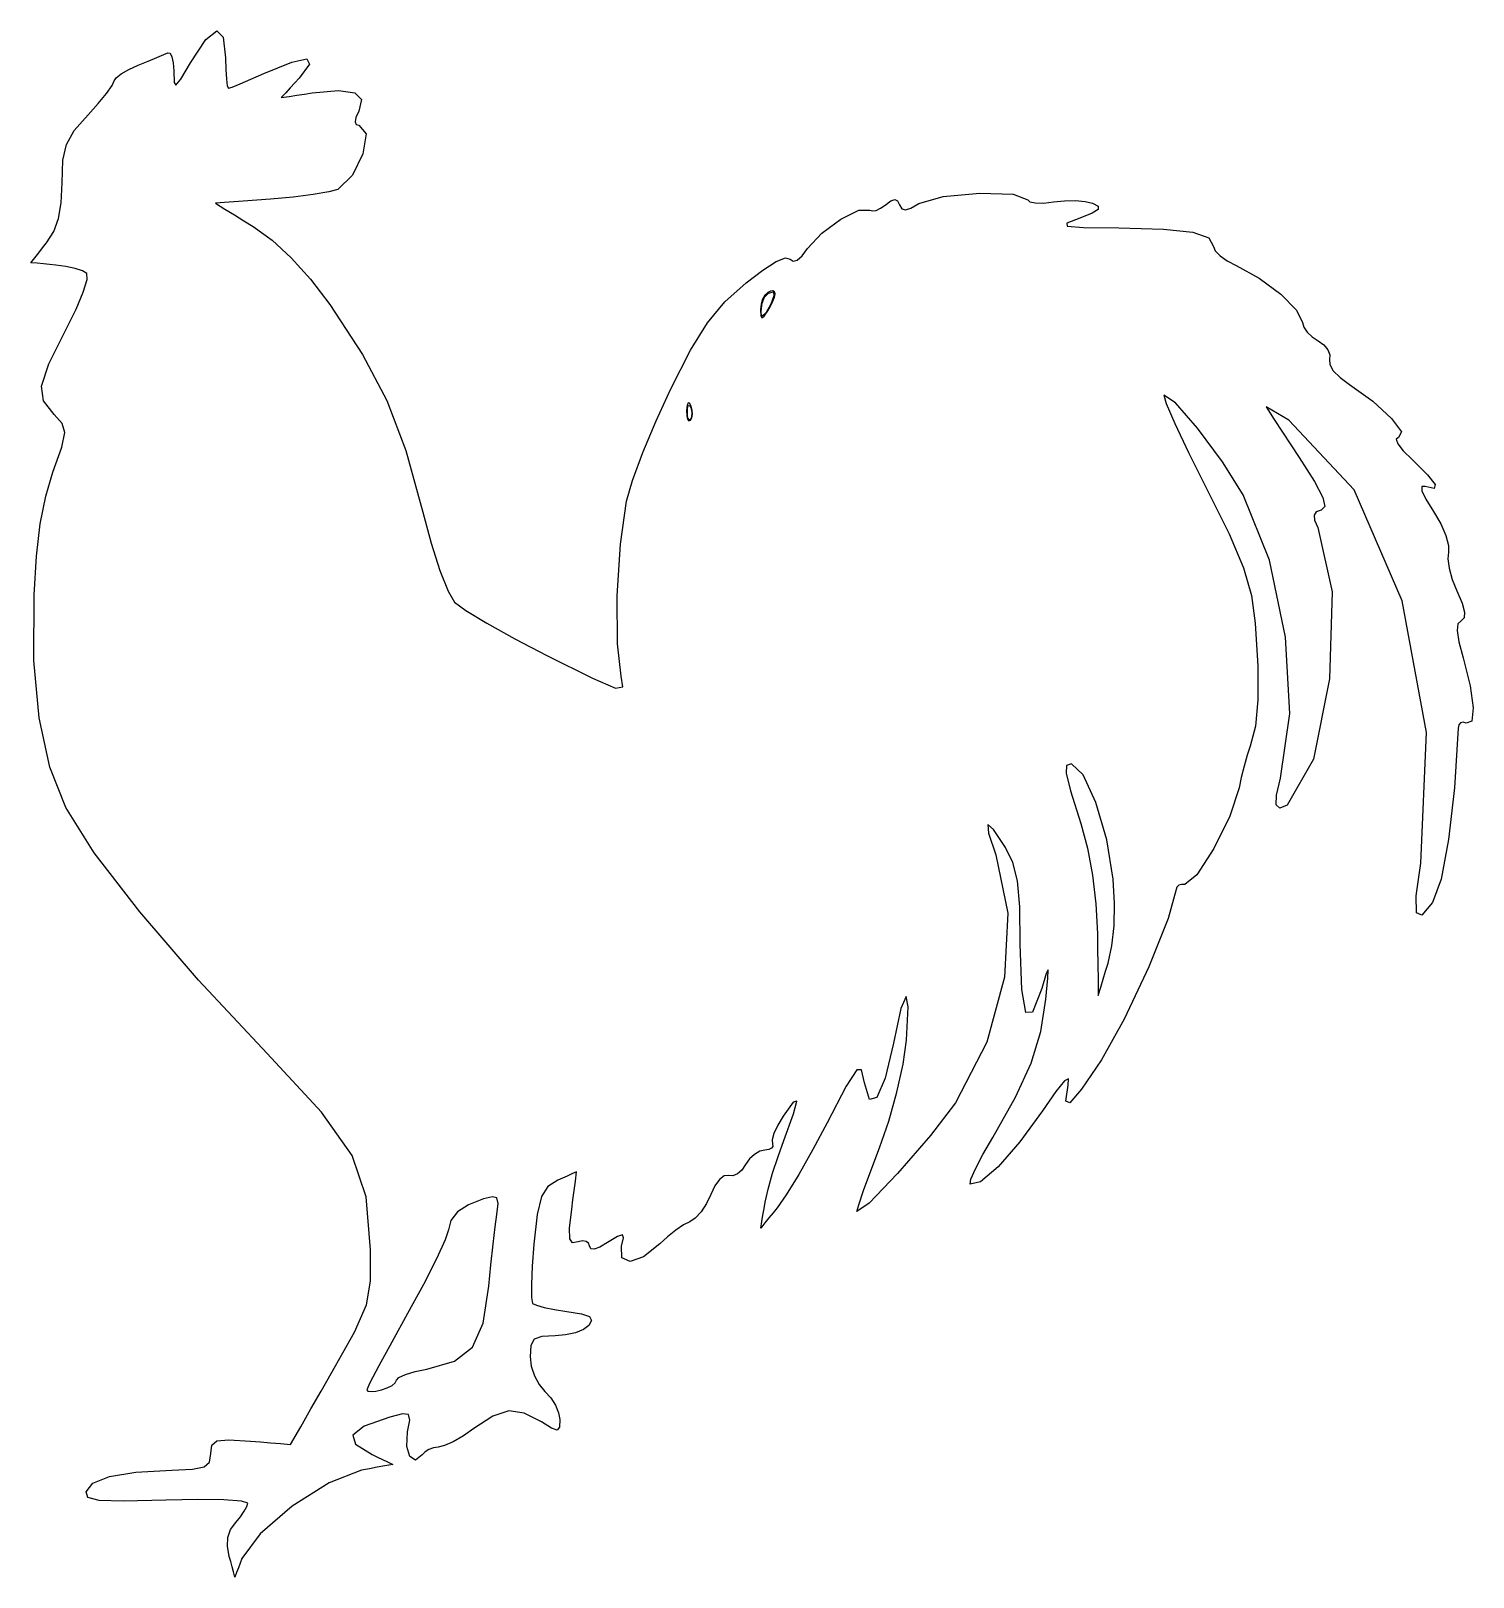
# Model space of a CAD drawing. Extents: x 47 to 184, y 61 to 208.
import ezdxf

# ---------------------------------------------------------------- set-up
doc = ezdxf.new("R2010")
doc.units = 0
doc.layers.add('Layer_1', color=7, linetype='CONTINUOUS')

msp = doc.modelspace()

# ---------------------------------------------------------------- linework, layer by layer
at = {"layer": 'Layer_1', "color": 7}
for points in [[(65.593081, 62.910192), (65.417965, 63.882829), (65.457922, 64.720586), (65.720674, 65.463778), (66.213936, 66.15272), (66.658978, 66.688177), (67.023429, 67.209851), (67.269682, 67.658014), (67.360123, 67.97294), (66.743865, 68.166841), (65.065938, 68.285473), (62.582608, 68.319433), (59.550139, 68.259331), (55.521016, 68.159701), (53.178766, 68.231797), (52.121161, 68.518013), (51.945972, 69.060743), (52.592893, 69.894286), (54.169807, 70.515666), (56.673657, 70.924115), (60.101393, 71.11886), (62.07101, 71.210991), (63.194734, 71.441223), (63.701258, 71.907225), (63.819278, 72.706673), (63.92081, 73.517929), (64.407271, 73.929632), (65.551445, 74.02694), (67.626126, 73.895006), (68.577835, 73.816083), (69.529548, 73.73716), (70.481258, 73.658236), (71.43297, 73.579313), (72.404419, 75.273953), (73.375864, 76.968596), (74.347313, 78.663236), (75.318761, 80.357876), (77.523467, 84.303895), (78.663179, 86.898607), (79.062552, 89.168086), (79.046268, 92.13841), (78.631412, 97.210084), (77.311301, 101.146486), (74.395697, 105.259268), (69.194364, 110.860089), (62.672203, 117.849421), (57.0632, 124.374224), (52.7198, 130.004061), (49.99445, 134.308503), (48.478296, 138.169856), (47.467077, 142.861109), (46.965128, 148.35308), (46.976784, 154.616587), (47.20253, 158.286563), (47.566955, 161.380616), (48.088341, 164.016998), (48.784962, 166.313948), (49.622591, 168.697696), (49.914847, 170.073859), (49.672943, 170.942141), (48.908087, 171.802253), (47.887227, 173.093151), (47.687044, 174.517487), (48.384251, 176.619589), (50.055568, 179.943785), (50.990147, 181.835535), (51.668849, 183.469082), (52.02778, 184.669879), (52.003029, 185.263375), (51.59189, 185.499392), (50.898766, 185.726852), (50.020432, 185.919858), (49.053665, 186.052519), (48.460499, 186.109404), (47.86733, 186.166286), (47.274164, 186.223171), (46.680998, 186.280052), (47.052862, 186.750582), (47.424727, 187.221114), (47.796591, 187.691643), (48.168456, 188.162173), (48.864582, 189.245073), (49.32437, 190.485418), (49.578068, 191.999974), (49.655913, 193.905508), (49.732652, 196.04149), (50.067103, 197.562145), (50.815607, 198.876804), (52.134505, 200.39479), (53.096894, 201.461655), (53.885008, 202.423728), (54.417516, 203.175466), (54.613093, 203.61133), (54.7947, 203.911502), (55.289173, 204.29378), (56.020995, 204.709054), (56.914644, 205.108206), (57.850202, 205.483186), (58.696129, 205.832645), (59.359484, 206.11752), (59.747317, 206.298749), (59.954462, 206.249976), (60.125847, 205.908608), (60.243661, 205.331227), (60.290095, 204.574411), (60.324777, 203.476194), (60.506751, 203.192597), (60.978742, 203.792692), (61.883473, 205.345552), (63.341812, 207.563398), (64.390273, 208.381216), (65.023373, 207.798241), (65.235624, 205.813705), (65.257468, 204.690915), (65.316927, 203.771449), (65.404924, 203.150188), (65.51238, 202.922017), (65.863425, 203.032546), (66.614655, 203.333497), (67.6557, 203.778903), (68.876181, 204.322801), (71.548092, 205.413892), (72.998553, 205.705321), (73.234717, 205.196163), (72.26372, 203.885504), (71.834513, 203.418209), (71.405307, 202.950911), (70.976103, 202.483616), (70.546897, 202.016318), (71.285255, 202.129373), (72.023616, 202.242428), (72.761975, 202.355481), (73.500336, 202.468536), (75.990103, 202.700379), (77.555841, 202.489288), (78.204935, 201.832365), (77.944782, 200.72672), (77.668857, 200.128705), (77.579006, 199.709258), (77.675286, 199.462156), (77.957765, 199.381172), (78.638307, 198.555333), (78.333448, 196.669403), (77.336134, 194.610747), (75.939297, 193.26674), (75.080345, 193.030777), (73.586837, 192.77788), (71.66886, 192.53837), (69.53651, 192.342572), (68.221657, 192.243281), (66.906803, 192.143987), (65.591952, 192.044695), (64.277099, 191.945401), (65.17631, 191.38808), (66.075518, 190.830759), (66.974728, 190.273438), (67.873939, 189.716116), (69.68203, 188.414688), (71.495739, 186.746337), (73.322056, 184.703932), (75.167975, 182.280346), (78.306495, 177.538233), (80.615127, 173.142656), (82.417799, 168.371348), (84.038446, 162.502043), (84.838678, 159.538927), (85.675637, 156.927615), (86.450077, 154.950668), (87.06277, 153.890653), (88.131994, 153.109707), (90.149468, 151.89261), (92.826109, 150.405871), (95.872836, 148.816006), (100.216837, 146.646996), (102.418428, 145.715459), (103.115054, 145.845002), (102.944171, 146.859227), (102.588354, 149.927073), (102.579351, 154.501243), (102.88141, 159.42393), (103.458817, 163.537319), (104.02868, 165.502534), (105.013647, 168.175728), (106.275355, 171.205686), (107.675451, 174.241186), (109.563035, 177.927539), (111.179822, 180.546688), (112.84027, 182.541339), (114.858834, 184.354193), (116.463185, 185.578067), (117.730476, 186.379084), (118.614548, 186.73248), (119.069242, 186.613487), (119.349856, 186.416752), (119.734632, 186.531687), (120.20051, 186.944), (120.724439, 187.639398), (122.074415, 189.099554), (123.898031, 190.430983), (125.621229, 191.280672), (126.669947, 191.295601), (126.909398, 191.209589), (127.26556, 191.271206), (127.690338, 191.464751), (128.135637, 191.77451), (128.66858, 192.163469), (129.042214, 192.294883), (129.301898, 192.169158), (129.49299, 191.786702), (129.708075, 191.422336), (130.052566, 191.321961), (130.575349, 191.489353), (131.325293, 191.928284), (133.65432, 192.59171), (137.14842, 192.906596), (140.329102, 192.821941), (141.71788, 192.286752), (141.911016, 192.082646), (142.436878, 191.97517), (143.215154, 191.971191), (144.165532, 192.077569), (145.216141, 192.190604), (146.26732, 192.204744), (147.197078, 192.124093), (147.883417, 191.952745), (148.422896, 191.653609), (148.436838, 191.359322), (147.87199, 191.007379), (146.675049, 190.535278), (145.445946, 190.037658), (145.463472, 189.76436), (147.018677, 189.642194), (150.402626, 189.59797), (154.672888, 189.482499), (157.455444, 189.176321), (158.966459, 188.636859), (159.422095, 187.821539), (159.592431, 187.419341), (160.056215, 186.94643), (160.742616, 186.461775), (161.580799, 186.024345), (163.791654, 184.802478), (165.835203, 183.272368), (167.33638, 181.756329), (167.92012, 180.576669), (168.036212, 180.136202), (168.352303, 179.657211), (168.820118, 179.197505), (169.391384, 178.814888), (169.933803, 178.43226), (170.32147, 177.973222), (170.518627, 177.495079), (170.489519, 177.055131), (170.50284, 176.556935), (170.850278, 175.962242), (171.493496, 175.318973), (172.394141, 174.675046), (174.627896, 173.073966), (176.397471, 171.432223), (177.335025, 170.147463), (177.072722, 169.617331), (176.833877, 169.455044), (176.988701, 169.017521), (177.508761, 168.351271), (178.365616, 167.502806), (179.842089, 166.060961), (180.552225, 165.130901), (180.480439, 164.744741), (179.611158, 164.934604), (179.275401, 164.928818), (179.297528, 164.522483), (179.674142, 163.725877), (180.401818, 162.549307), (181.085772, 161.379614), (181.582901, 160.257642), (181.846367, 159.310798), (181.829321, 158.666488), (181.762981, 158.038758), (181.892214, 157.137058), (182.190678, 156.081902), (182.632031, 154.9938), (183.133272, 153.819375), (183.367539, 152.966939), (183.337999, 152.414732), (183.047823, 152.140999), (182.726996, 151.83897), (182.647508, 151.189526), (182.812436, 150.131043), (183.224867, 148.60191), (183.896254, 145.92521), (184.173715, 143.817281), (184.04549, 142.544583), (183.499819, 142.373581), (183.222138, 142.470375), (182.989576, 142.410378), (182.826496, 142.20965), (182.757264, 141.884248), (182.409236, 136.209109), (181.844374, 131.268986), (181.124598, 127.484497), (180.311829, 125.276263), (179.295555, 124.057582), (178.774248, 124.267064), (178.745442, 125.913038), (179.206669, 129.003817), (179.748482, 141.474763), (177.428714, 154.022614), (172.850336, 164.6239), (166.616321, 171.255142), (166.070895, 171.570887), (165.52547, 171.886632), (164.980047, 172.202379), (164.434622, 172.518124), (165.225109, 171.317166), (166.015597, 170.116209), (166.806087, 168.915255), (167.596574, 167.714298), (169.045249, 165.421231), (169.843092, 163.90195), (170.042532, 163.030769), (169.696011, 162.682005), (169.21344, 162.505768), (169.008179, 162.209635), (169.070124, 161.739572), (169.389168, 161.041532), (170.736624, 154.884174), (170.497226, 146.60265), (168.971928, 138.919616), (166.461691, 134.557722), (165.739493, 134.272531), (165.399562, 134.576335), (165.432057, 135.508706), (165.827131, 137.109217), (166.691587, 143.282382), (166.291246, 150.574742), (164.769583, 157.895462), (162.270056, 164.153703), (160.291721, 167.291803), (157.905148, 170.499611), (155.806151, 172.906196), (154.690561, 173.640631), (154.9024, 172.845693), (155.728046, 170.930107), (157.036095, 168.181139), (158.69515, 164.886045), (160.914644, 160.431996), (162.292174, 157.189416), (163.048956, 154.548499), (163.406212, 151.899428), (163.654695, 147.81716), (163.662089, 144.5768), (163.423967, 142.067379), (162.935864, 140.177924), (162.643574, 139.315681), (162.345796, 138.277964), (162.077389, 137.195351), (161.873229, 136.198421), (160.985649, 133.486006), (159.461798, 130.399381), (157.845687, 127.9054), (156.681325, 126.970911), (156.370663, 126.98855), (156.116257, 126.905698), (155.944361, 126.737799), (155.881228, 126.500292), (155.116307, 123.724904), (153.247993, 119.121022), (150.915943, 114.147208), (148.759827, 110.262032), (146.851669, 107.451742), (145.734721, 106.151299), (145.333085, 106.303301), (145.57086, 107.850356), (145.608381, 108.464353), (145.225053, 108.270633), (144.402929, 107.251127), (143.124053, 105.387778), (140.974225, 102.430467), (138.894391, 100.067641), (137.203869, 98.621856), (136.221978, 98.415673), (136.292785, 98.865464), (136.723958, 99.851763), (137.444567, 101.22901), (138.383685, 102.85165), (140.556107, 106.688337), (142.040802, 109.944857), (142.964498, 112.950729), (143.453922, 116.035478), (143.641104, 118.062728), (143.658996, 118.850497), (143.472984, 118.486022), (143.048406, 117.056549), (142.183237, 114.804134), (141.542894, 114.785902), (141.144961, 116.965247), (141.007025, 121.305571), (140.947408, 124.856661), (140.732575, 127.317082), (140.303487, 129.073298), (139.601095, 130.511764), (138.452456, 132.238406), (137.903554, 132.688968), (137.968251, 131.873887), (138.660406, 129.803596), (139.814393, 124.261519), (139.505961, 118.1506), (137.813683, 111.95418), (134.816136, 106.155597), (132.432242, 103.037838), (129.307567, 99.424507), (126.591447, 96.58532), (125.433218, 95.789984), (125.604487, 96.44111), (126.067851, 97.805449), (126.752717, 99.683333), (127.588493, 101.875093), (128.467211, 104.416256), (129.239874, 107.177053), (129.83039, 109.853981), (130.162673, 112.14354), (130.330169, 115.316138), (130.124118, 116.314863), (129.622338, 115.157188), (128.902643, 111.86059), (128.120137, 108.509652), (127.333333, 106.66984), (126.640057, 106.475598), (126.13813, 108.061365), (125.877659, 109.308155), (125.408721, 109.314279), (124.419275, 107.745313), (122.597285, 104.266876), (121.235405, 101.713566), (119.883067, 99.332268), (118.696621, 97.389287), (117.832415, 96.15093), (117.437888, 95.667731), (117.043361, 95.18453), (116.648831, 94.701332), (116.254304, 94.218133), (116.364803, 94.837781), (116.475298, 95.457428), (116.585797, 96.077075), (116.696292, 96.696722), (116.971524, 97.926607), (117.394188, 99.443046), (117.906693, 101.053474), (118.451447, 102.56533), (119.388351, 105.11593), (119.690264, 106.323034), (119.355898, 106.231162), (118.383959, 104.884838), (117.879549, 104.031689), (117.51989, 103.246609), (117.338317, 102.616737), (117.368162, 102.229206), (117.42107, 102.005827), (117.302283, 101.822899), (117.03554, 101.6993), (116.644589, 101.653904), (116.166886, 101.544227), (115.663935, 101.245602), (115.195559, 100.803637), (114.821572, 100.263937), (114.462441, 99.751213), (114.034514, 99.382693), (113.591427, 99.192766), (113.186828, 99.215823), (112.770251, 99.191834), (112.319867, 98.854387), (111.87859, 98.248862), (111.489332, 97.420636), (111.081828, 96.554679), (110.568585, 95.776641), (110.015282, 95.171692), (109.487603, 94.825002), (108.891996, 94.515361), (108.153739, 94.011284), (107.366762, 93.382536), (106.624992, 92.69888), (105.082893, 91.481515), (103.806732, 91.032728), (103.029899, 91.365688), (102.985779, 92.493567), (103.161431, 93.285541), (103.0695, 93.587641), (102.602273, 93.427144), (101.652033, 92.831322), (100.926372, 92.409775), (100.387294, 92.21312), (100.051554, 92.24452), (99.935916, 92.507144), (99.850315, 92.78502), (99.617242, 92.950038), (99.272293, 92.9896), (98.851071, 92.891105), (98.310172, 92.807728), (98.048685, 93.195558), (98.035082, 94.215929), (98.237858, 96.030184), (98.355768, 96.919026), (98.473675, 97.807867), (98.591584, 98.696709), (98.709491, 99.585551), (98.262093, 99.381702), (97.814697, 99.177856), (97.367299, 98.974007), (96.9199, 98.770158), (95.94876, 98.174706), (95.342529, 97.221946), (94.95378, 95.518244), (94.635077, 92.669972), (94.471273, 90.589504), (94.391356, 88.831555), (94.399738, 87.581376), (94.50081, 87.024218), (94.869756, 86.853381), (95.60748, 86.655055), (96.606995, 86.453842), (97.761318, 86.274351), (99.172025, 86.039683), (99.935058, 85.771953), (100.135295, 85.416223), (99.857605, 84.917559), (99.356954, 84.541747), (98.58765, 84.233992), (97.654528, 84.026048), (96.662423, 83.949675), (95.378885, 83.890324), (94.657765, 83.623506), (94.341005, 83.016087), (94.270542, 81.934928), (94.381582, 81.049083), (94.684675, 80.134502), (95.134786, 79.296003), (95.68688, 78.638411), (96.236818, 78.031202), (96.687169, 77.325429), (96.991461, 76.6087), (97.103218, 75.968614), (97.062589, 75.224643), (96.849415, 74.948711), (96.326765, 75.121649), (95.35771, 75.724289), (93.717621, 76.579643), (92.243806, 76.774833), (90.711596, 76.288073), (88.896328, 75.097567), (87.910822, 74.410144), (86.943382, 73.847206), (86.105201, 73.466841), (85.507477, 73.327144), (85.057807, 73.270356), (84.622744, 73.115729), (84.251919, 72.88688), (83.994958, 72.607427), (83.354997, 72.083072), (82.809441, 72.42195), (82.506098, 73.395555), (82.592762, 74.775365), (82.80249, 75.908781), (82.685966, 76.440132), (82.096364, 76.490342), (80.886862, 76.180335), (78.438567, 75.316574), (77.367455, 74.482935), (77.639819, 73.607292), (79.221957, 72.617519), (79.708824, 72.383277), (80.195691, 72.149033), (80.682555, 71.914791), (81.169423, 71.680547), (80.429089, 71.543585), (79.688758, 71.406622), (78.948424, 71.269657), (78.20809, 71.132694), (75.106547, 69.921318), (71.585791, 67.680933), (68.523098, 65.059405), (66.795749, 62.704616), (66.626415, 62.26201), (66.457085, 61.819406), (66.287752, 61.3768), (66.118418, 60.934194), (65.987086, 61.428193), (65.855754, 61.922192), (65.724422, 62.41619), (65.59309, 62.910189), (65.593087, 62.910189), (65.593084, 62.910192), (65.593079, 62.910192), (65.593081, 62.910192)], [(117.62926, 183.31213), (117.577588, 183.500051), (117.428891, 183.588189), (117.206045, 183.572102), (116.931934, 183.447368), (116.65782, 183.182937), (116.434974, 182.786497), (116.286274, 182.311698), (116.234605, 181.812195), (116.264309, 181.226957), (116.364918, 181.014283), (116.574705, 181.166756), (116.931934, 181.676949), (117.199337, 182.134609), (117.419947, 182.595458), (117.570882, 183.005849), (117.62926, 183.31213)], [(116.292274, 181.658054), (116.383421, 182.409829), (116.633727, 183.000579), (117.008498, 183.376638), (117.473033, 183.484337), (117.509823, 183.110118), (117.208184, 182.318409), (116.767466, 181.532767), (116.387008, 181.176761), (116.350223, 181.214736), (116.320102, 181.31814), (116.299753, 181.471178), (116.292274, 181.658054)], [(109.625833, 172.603544), (109.468392, 172.891035), (109.33988, 172.910847), (109.247384, 172.670038), (109.197987, 172.175706), (109.210038, 171.682444), (109.28418, 171.342781), (109.408206, 171.187212), (109.569922, 171.246236), (109.706701, 171.485704), (109.762829, 171.821438), (109.736469, 172.208901), (109.625793, 172.603558), (109.625799, 172.603558), (109.625807, 172.603558), (109.625816, 172.603558), (109.625833, 172.603544)], [(109.339651, 171.419816), (109.288137, 171.664108), (109.271824, 172.062902), (109.290254, 172.45113), (109.343001, 172.663725), (109.494216, 172.64078), (109.623496, 172.360161), (109.692988, 171.952897), (109.664822, 171.550008), (109.602103, 171.385382), (109.522379, 171.306961), (109.432578, 171.317516), (109.339651, 171.419816)], [(149.859839, 127.502051), (149.245989, 131.246942), (148.212635, 134.794619), (147.01384, 137.440168), (145.903673, 138.478666), (145.423041, 138.328186), (145.365442, 137.605276), (145.792994, 135.902723), (146.767804, 132.813318), (147.416387, 130.447855), (147.901203, 127.878436), (148.215381, 125.150626), (148.352047, 122.31), (148.375387, 120.834946), (148.398727, 119.359889), (148.422066, 117.884835), (148.445406, 116.40978), (148.677054, 117.176666), (148.908699, 117.943551), (149.140347, 118.710439), (149.371995, 119.477324), (149.745432, 121.123233), (149.952126, 123.024364), (149.990708, 125.158159), (149.859839, 127.502051)], [(81.523496, 79.721013), (81.752923, 79.978504), (82.377599, 80.263162), (83.302117, 80.540386), (84.431076, 80.775573), (87.079526, 81.515577), (88.788799, 82.866368), (89.795875, 85.144542), (90.337725, 88.66669), (90.534784, 90.704456), (90.744249, 92.672521), (90.941102, 94.346593), (91.100312, 95.502374), (91.223933, 96.553483), (91.109111, 97.089762), (90.673753, 97.209023), (89.83577, 97.00908), (88.394255, 96.442197), (87.342861, 95.7515), (86.699149, 94.952416), (86.480678, 94.06038), (86.173344, 93.106435), (85.336544, 91.282723), (84.098076, 88.851288), (82.585749, 86.074185), (81.073422, 83.351347), (79.834957, 81.067676), (78.998157, 79.462647), (78.690823, 78.775749), (78.80258, 78.665649), (79.106872, 78.631127), (79.557222, 78.671801), (80.107161, 78.787292), (80.657096, 78.975554), (81.107447, 79.214351), (81.411739, 79.473044), (81.523496, 79.720999), (81.523496, 79.721002), (81.523496, 79.721004), (81.523496, 79.72101), (81.523496, 79.721013)]]:
    msp.add_lwpolyline(points, dxfattribs=at)

doc.saveas('drawing.dxf')
